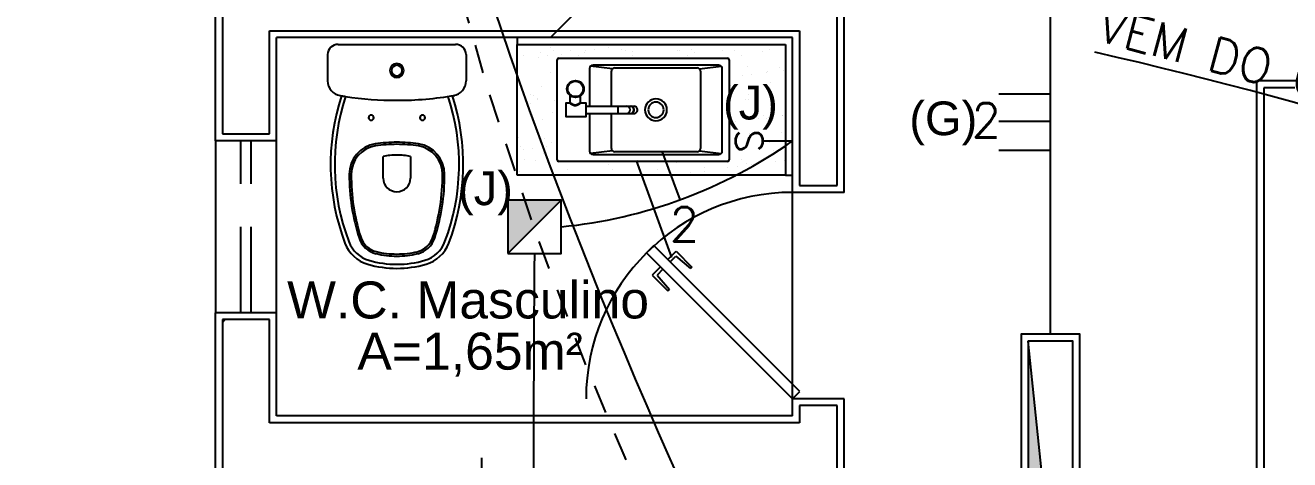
# Model space of a CAD drawing. Header units: millimetres. Extents: x 3082 to 3316, y 298 to 342.
# Drawn here: x 3154.89 to 3160.4, y 317.22 to 319.12 of the extents above; entities that cross this region are included whole.
import ezdxf
from ezdxf.enums import TextEntityAlignment as Align

# ---------------------------------------------------------------- set-up
doc = ezdxf.new("R2010")
doc.units = ezdxf.units.MM
doc.header["$MEASUREMENT"] = 0
for name, pattern in [('CONTINU', [0]), ('HIDDEN', [0.375, 0.25, -0.125]), ('HIDDEN2', [0.1875, 0.125, -0.0625])]:
    doc.linetypes.add(name, pattern=pattern)
for name, color, linetype in [('-HIDRO', 8, 'CONTINUOUS'), ('A-TXT-Y', 8, 'CONTINUOUS'), ('eletroduto parede e teto', 2, 'CONTINU'), ('eletroduto_chao', 2, 'HIDDEN2'), ('FIACAO', 1, 'CONTINUOUS'), ('PENA 03', 3, 'CONTINUOUS'), ('Pontos Elétricos e Luminotécnica', 3, 'CONTINUOUS'), ('Pontos Luminotécnicos', 3, 'CONTINUOUS'), ('TEXTO', 2, 'CONTINUOUS'), ('TXT_0', 7, 'CONTINUOUS')]:
    doc.layers.add(name, color=color, linetype=linetype)
doc.styles.add('ARIAL', font='arial.ttf', dxfattribs={"height": 2})
doc.styles.add('ROMANS', font='romans.shx', dxfattribs={"height": 0.1})

# ---------------------------------------------------------------- blocks, each defined once
blk = doc.blocks.new('LUMINÁRIA.07')
at = {"layer": 'Pontos Luminotécnicos', "ltscale": 0.05}
h = blk.add_hatch(color=9, dxfattribs=at)
h.dxf.hatch_style = 1
h.paths.add_polyline_path([(1.287, 0.15), (0.02, 0.15), (0.02, 0.02)])
at = {"layer": 'Pontos Luminotécnicos'}
blk.add_line((0.02, 0.02), (1.287, 0.15), dxfattribs=at)
for points in [[(0, 0.17), (0, 0), (1.307, 0), (1.307, 0.17)], [(0.02, 0.15), (0.02, 0.02), (1.287, 0.02), (1.287, 0.15)]]:
    blk.add_lwpolyline(points, close=True, dxfattribs=at)
blk = doc.blocks.new('LUMINÁRIA.05')
at = {"layer": 'Pontos Luminotécnicos', "ltscale": 0.05}
h = blk.add_hatch(color=9, dxfattribs=at)
h.dxf.hatch_style = 1
h.paths.add_polyline_path([(0.155, 0.155), (0, 0.155), (0, 0)])
blk.add_line((0, 0), (0.155, 0.155), dxfattribs=at)
blk.add_lwpolyline([(0, 0), (0.155, 0), (0.155, 0.155), (0, 0.155)], close=True, dxfattribs=at)
blk = doc.blocks.new('eletrico')
at = {"layer": '-HIDRO'}
for p, q in [((-1.627, -1.6), (-1.627, -1.05)), ((-1.607, -1.07), (-1.607, -1.58)), ((0.18, -1.73), (0.18, -1.17)), ((0.2, -1.75), (0.2, -1.15)), ((-1.47, -1.58), (-1.47, -1.28)), ((-1.47, -1.28), (0.07, -1.28)), ((0.07, -1.28), (0.07, -1.73)), ((0.05, -1.3), (-1.45, -1.3)), ((-1.45, -1.6), (-1.45, -1.3)), ((-0.75, -1.3), (-0.75, -1.32)), ((-0.75, -1.32), (0.03, -1.32)), ((-0.4147, -1.3206), (-0.4147, -1.3206)), ((0.03, -1.32), (0.03, -1.7)), ((0.05, -1.75), (0.05, -1.3)), ((-1.301, -1.3492), (-1.301, -1.4259)), ((-0.8987, -1.3492), (-0.8987, -1.4259)), ((-0.7312, -1.3518), (-0.7312, -1.3518)), ((-0.6882, -1.3566), (-0.6882, -1.3566)), ((-0.6834, -1.3435), (-0.6834, -1.3435)), ((-0.6618, -1.3531), (-0.6618, -1.3531)), ((-0.6528, -1.3291), (-0.6528, -1.3291)), ((-0.6435, -1.3377), (-0.6435, -1.3377)), ((-0.6205, -1.3477), (-0.6205, -1.3477)), ((-0.5944, -1.3379), (-0.5944, -1.3379)), ((-0.573, -1.3515), (-0.573, -1.3515)), ((-0.5535, -1.3441), (-0.5535, -1.3441)), ((-0.5515, -1.3386), (-0.5515, -1.3386)), ((-0.525, -1.3351), (-0.525, -1.3351)), ((-0.4837, -1.3297), (-0.4837, -1.3297)), ((-0.4466, -1.3336), (-0.4466, -1.3336)), ((-0.4362, -1.3376), (-0.4362, -1.3376)), ((-0.4163, -1.3392), (-0.4163, -1.3392)), ((-0.4148, -1.3512), (-0.4148, -1.3512)), ((-0.2833, -1.3375), (-0.2833, -1.3375)), ((-0.278, -1.3373), (-0.278, -1.3373)), ((-0.2566, -1.351), (-0.2566, -1.351)), ((-0.2433, -1.3354), (-0.2433, -1.3354)), ((-0.2339, -1.3439), (-0.2339, -1.3439)), ((-0.1533, -1.3381), (-0.1533, -1.3381)), ((-0.1198, -1.337), (-0.1198, -1.337)), ((-0.0984, -1.3507), (-0.0984, -1.3507)), ((-0.037, -1.3398), (-0.037, -1.3398)), ((-0.0161, -1.3332), (-0.0161, -1.3332)), ((-0.634, -1.655), (-0.634, -1.365)), ((-0.629, -1.36), (-0.139, -1.36)), ((-0.5398, -1.39), (-0.5398, -1.4997)), ((-0.4734, -1.3909), (-0.5368, -1.3829)), ((-0.164, -1.38), (-0.5298, -1.38)), ((-0.4664, -1.388), (-0.2274, -1.388)), ((-0.2203, -1.3909), (-0.1569, -1.3829)), ((-0.154, -1.63), (-0.154, -1.39)), ((-0.134, -1.365), (-0.134, -1.655)), ((-0.0816, -1.3834), (-0.0816, -1.3834)), ((0.0135, -1.3862), (0.0135, -1.3862)), ((0.0229, -1.3948), (0.0229, -1.3948)), ((-0.6541, -1.401), (-0.6541, -1.401)), ((-0.4764, -1.4997), (-0.4764, -1.398)), ((-0.2174, -1.398), (-0.2174, -1.622)), ((-0.0944, -1.41), (-0.0944, -1.41)), ((-0.068, -1.4065), (-0.068, -1.4065)), ((-0.0267, -1.401), (-0.0267, -1.401)), ((-0.0213, -1.3998), (-0.0213, -1.3998)), ((-0.0129, -1.4311), (-0.0129, -1.4311)), ((1.4, -2.9725), (1.4, -1.426)), ((1.53, -1.426), (1.4, -1.426)), ((-0.7116, -1.4654), (-0.7116, -1.4654)), ((-0.7014, -1.4691), (-0.7014, -1.4691)), ((-0.6802, -1.4414), (-0.6802, -1.4414)), ((-0.5965, -1.4877), (-0.5965, -1.4684)), ((-0.5664, -1.4884), (-0.5664, -1.4691)), ((-0.1298, -1.4393), (-0.1298, -1.4393)), ((-0.0788, -1.4642), (-0.0788, -1.4642)), ((1.51, -1.446), (1.42, -1.446)), ((1.42, -1.446), (1.42, -2.9525)), ((-0.7487, -1.494), (-0.7487, -1.494)), ((-0.7104, -1.4911), (-0.7104, -1.4911)), ((-0.6921, -1.4777), (-0.6921, -1.4777)), ((-0.6902, -1.479), (-0.6902, -1.479)), ((-0.6414, -1.482), (-0.6414, -1.482)), ((-0.0856, -1.4798), (-0.0856, -1.4798)), ((-0.0784, -1.4813), (-0.0784, -1.4813)), ((-0.0574, -1.4779), (-0.0574, -1.4779)), ((-0.677, -1.5393), (-0.677, -1.5393)), ((-0.6479, -1.5182), (-0.6479, -1.5182)), ((-0.5398, -1.5203), (-0.5398, -1.63)), ((-0.4764, -1.622), (-0.4764, -1.5203)), ((-0.0476, -1.5353), (-0.0476, -1.5353)), ((-0.035, -1.5262), (-0.035, -1.5262)), ((-0.0257, -1.5348), (-0.0257, -1.5348)), ((-0.0211, -1.5318), (-0.0211, -1.5318)), ((-0.0097, -1.5289), (-0.0097, -1.5289)), ((0.0197, -1.527), (0.0197, -1.527)), ((0.0202, -1.5264), (0.0202, -1.5264)), ((-1.607, -1.58), (-1.47, -1.58)), ((-0.1166, -1.5444), (-0.1166, -1.5444)), ((-0.0752, -1.5792), (-0.0752, -1.5792)), ((0.0185, -1.5753), (0.0185, -1.5753)), ((-1.45, -1.6), (-1.627, -1.6)), ((-1.627, -1.6), (-1.627, -2.1)), ((-1.45, -2.1), (-1.45, -1.6)), ((-0.7455, -1.5918), (-0.7455, -1.5918)), ((-0.6706, -1.5926), (-0.6706, -1.5926)), ((-0.6636, -1.6164), (-0.6636, -1.6164)), ((-0.6491, -1.6062), (-0.6491, -1.6062)), ((-0.0378, -1.5914), (-0.0378, -1.5914)), ((-0.0163, -1.6051), (-0.0163, -1.6051)), ((-1.1397, -1.7082), (-1.1397, -1.6456)), ((-1.0602, -1.6456), (-1.0602, -1.7082)), ((-0.7406, -1.6177), (-0.7406, -1.6177)), ((-0.7313, -1.6253), (-0.7313, -1.6253)), ((-0.7049, -1.6219), (-0.7049, -1.6219)), ((-0.6738, -1.6372), (-0.6738, -1.6372)), ((-0.4734, -1.6291), (-0.5368, -1.6371)), ((-0.5298, -1.64), (-0.164, -1.64)), ((-0.3469, -1.632), (-0.4664, -1.632)), ((-0.2274, -1.632), (-0.3469, -1.632)), ((-0.2203, -1.6291), (-0.1569, -1.6371)), ((-0.0065, -1.6268), (-0.0065, -1.6268)), ((-0.7423, -1.6897), (-0.7423, -1.6897)), ((-0.7302, -1.6557), (-0.7302, -1.6557)), ((-0.6965, -1.6582), (-0.6965, -1.6582)), ((-0.139, -1.66), (-0.629, -1.66)), ((-0.6051, -1.6848), (-0.6051, -1.6848)), ((-0.4838, -1.6685), (-0.4838, -1.6685)), ((-0.4722, -1.6831), (-0.4722, -1.6831)), ((-0.3422, -1.6837), (-0.3422, -1.6837)), ((-0.2869, -1.6644), (-0.2869, -1.6644)), ((-0.2065, -1.6878), (-0.2065, -1.6878)), ((-0.205, -1.6788), (-0.205, -1.6788)), ((-0.1375, -1.6787), (-0.1375, -1.6787)), ((-0.111, -1.6752), (-0.111, -1.6752)), ((-0.0974, -1.6545), (-0.0974, -1.6545)), ((-0.0836, -1.6662), (-0.0836, -1.6662)), ((-0.0743, -1.6747), (-0.0743, -1.6747)), ((-0.072, -1.6771), (-0.072, -1.6771)), ((-0.0697, -1.6698), (-0.0697, -1.6698)), ((-0.0007, -1.6607), (-0.0007, -1.6607)), ((0.0257, -1.6572), (0.0257, -1.6572)), ((-0.2742, -1.6967), (-0.2742, -1.6967)), ((-0.2478, -1.6932), (-0.2478, -1.6932)), ((0.03, -1.7), (0.05, -1.7)), ((0.2, -1.75), (0.05, -1.75)), ((0.05, -2.35), (0.05, -1.75)), ((0.07, -1.73), (0.18, -1.73)), ((-0.3531, -1.9045), (-0.3743, -1.9257)), ((0.0712, -2.3288), (-0.3531, -1.9045)), ((-0.3743, -1.9257), (0.05, -2.35)), ((-0.3124, -1.9451), (-0.2882, -1.9209)), ((-0.3054, -1.9522), (-0.2886, -1.9354)), ((-0.2886, -1.9354), (-0.2468, -1.9715)), ((-0.2882, -1.9209), (-0.2422, -1.9669)), ((-0.3337, -1.9664), (-0.3579, -1.9906)), ((-0.3266, -1.9734), (-0.3434, -1.9902)), ((-0.2422, -1.9669), (-0.2468, -1.9715)), ((-0.3579, -1.9906), (-0.3119, -2.0366)), ((-0.3434, -1.9902), (-0.3073, -2.032)), ((-0.3119, -2.0366), (-0.3073, -2.032)), ((-1.627, -3.5), (-1.627, -2.1)), ((-1.45, -2.1), (-1.627, -2.1)), ((-1.607, -2.1282), (-1.5988, -2.12)), ((-1.47, -2.12), (-1.607, -2.12)), ((-1.607, -2.12), (-1.607, -3.48)), ((-1.47, -2.42), (-1.47, -2.12)), ((-1.45, -2.4), (-1.45, -2.1)), ((0.05, -2.35), (0.0712, -2.3288)), ((0.2, -2.35), (0.05, -2.35)), ((0.05, -2.4), (0.05, -2.35)), ((0.2, -2.65), (0.2, -2.35)), ((0.18, -2.37), (0.07, -2.37)), ((0.07, -2.37), (0.07, -2.42)), ((0.18, -2.63), (0.18, -2.37)), ((0.07, -2.42), (-1.47, -2.42)), ((0.05, -2.4), (-1.45, -2.4))]:
    blk.add_line(p, q, dxfattribs=at)
at = {"layer": '-HIDRO', "ltscale": 0.001155}
blk.add_line((-1.2708, -1.32), (-0.9292, -1.32), dxfattribs=at)
at = {"layer": '-HIDRO', "linetype": 'Continuous'}
for p, q in [((-0.75, -1.7), (-0.75, -1.32)), ((0.03, -1.7), (-0.75, -1.7))]:
    blk.add_line(p, q, dxfattribs=at)
at = {"layer": '-HIDRO', "linetype": 'HIDDEN'}
for p, q in [((-1.5535, -2.1), (-1.5535, -1.6)), ((-1.5235, -2.1), (-1.5235, -1.6))]:
    blk.add_line(p, q, dxfattribs=at)
at = {"layer": '-HIDRO'}
blk.add_lwpolyline([(-0.5648, -1.49), (-0.5505, -1.49), (-0.5505, -1.53), (-0.6077, -1.53), (-0.6077, -1.49), (-0.5981, -1.49), (-0.597, -1.4908), (-0.596, -1.4915), (-0.5951, -1.4921), (-0.594, -1.4928), (-0.5933, -1.4932), (-0.5925, -1.4937), (-0.5916, -1.4942), (-0.5912, -1.4944), (-0.5907, -1.4947), (-0.5902, -1.4949), (-0.5898, -1.4951), (-0.5893, -1.4954), (-0.5888, -1.4956), (-0.5883, -1.4958), (-0.5877, -1.496), (-0.5872, -1.4962), (-0.5867, -1.4964), (-0.5861, -1.4966), (-0.5855, -1.4967), (-0.585, -1.4969), (-0.5844, -1.497), (-0.5838, -1.4971), (-0.5832, -1.4972), (-0.5826, -1.4972), (-0.582, -1.4972), (-0.5814, -1.4973), (-0.5808, -1.4972), (-0.5802, -1.4972), (-0.5796, -1.4971), (-0.579, -1.497), (-0.5784, -1.4969), (-0.5778, -1.4968), (-0.5772, -1.4967), (-0.5767, -1.4965), (-0.5761, -1.4963), (-0.5756, -1.4961), (-0.5751, -1.4959), (-0.5745, -1.4957), (-0.574, -1.4955), (-0.5735, -1.4953), (-0.5731, -1.4951), (-0.5726, -1.4948), (-0.5721, -1.4946), (-0.5717, -1.4943), (-0.5708, -1.4939), (-0.57, -1.4934), (-0.5692, -1.4929), (-0.5684, -1.4924), (-0.5675, -1.4918), (-0.5669, -1.4914, 0.006646)], format="xyb", close=True, dxfattribs=at)
for points in [[(-0.5981, -1.49, 0.414213), (-0.5965, -1.4884)], [(-0.5664, -1.4884, -0.006968), (-0.5683, -1.4899), (-0.5685, -1.4901), (-0.5694, -1.4908), (-0.57, -1.4913), (-0.5707, -1.4918), (-0.5714, -1.4923), (-0.5722, -1.4928), (-0.5726, -1.4931), (-0.573, -1.4933), (-0.5734, -1.4936), (-0.5739, -1.4939), (-0.5743, -1.4941), (-0.5747, -1.4943), (-0.5752, -1.4946), (-0.5757, -1.4948), (-0.5762, -1.495), (-0.5766, -1.4952), (-0.5771, -1.4954), (-0.5776, -1.4956), (-0.5782, -1.4958), (-0.5787, -1.4959), (-0.579, -1.496), (-0.5792, -1.496), (-0.5795, -1.4961), (-0.5798, -1.4961), (-0.58, -1.4961), (-0.5803, -1.4962), (-0.5806, -1.4962), (-0.5808, -1.4962), (-0.5811, -1.4962), (-0.5814, -1.4962), (-0.5817, -1.4962), (-0.5819, -1.4962), (-0.5822, -1.4962), (-0.5825, -1.4962), (-0.5828, -1.4962), (-0.583, -1.4961), (-0.5833, -1.4961), (-0.5836, -1.496), (-0.5838, -1.496), (-0.5841, -1.4959), (-0.5846, -1.4958), (-0.5852, -1.4956), (-0.5857, -1.4955), (-0.5862, -1.4953), (-0.5867, -1.4951), (-0.5871, -1.4949), (-0.5876, -1.4947), (-0.5881, -1.4944), (-0.5885, -1.4942), (-0.589, -1.4939), (-0.5894, -1.4937), (-0.5898, -1.4934), (-0.5902, -1.4932), (-0.5906, -1.4929), (-0.591, -1.4927), (-0.5918, -1.4921), (-0.5925, -1.4916), (-0.5932, -1.4911), (-0.5938, -1.4906), (-0.5946, -1.49), (-0.5955, -1.4892), (-0.5965, -1.4884), (-0.5965, -1.4877)], [(-0.5664, -1.4884, 0.414213), (-0.5648, -1.49)]]:
    blk.add_lwpolyline(points, format="xyb", dxfattribs=at)
for points in [[(-0.5505, -1.4997), (-0.4574, -1.4997)], [(-0.4574, -1.4997), (-0.4199, -1.4997)], [(-0.4574, -1.4997), (-0.4574, -1.5203)], [(-0.4192, -1.4997), (-0.4095, -1.4997)], [(-0.5505, -1.5203), (-0.4574, -1.5203)], [(-0.4574, -1.5203), (-0.4199, -1.5203)], [(-0.4192, -1.5203), (-0.4095, -1.5203)]]:
    blk.add_lwpolyline(points, dxfattribs=at)
for radius in [0.0246, 0.0233, 0.0223]:
    blk.add_circle((-0.581, -1.4493), radius, dxfattribs=at)
for centre, radius, start, end in [((-1.2715, -1.3495), 0.0295, 88.1732, 179.3223), ((-0.9282, -1.3495), 0.0295, 0.6777, 91.8268), ((-1.0999, -1.3958), 0.0204, 90, 270), ((-1.0999, -1.3958), 0.0154, 90, 270), ((-1.0999, -1.3958), 0.0204, 270, 90), ((-1.0999, -1.3958), 0.0154, 270, 90), ((-0.629, -1.365), 0.005, 90, 180), ((-0.5298, -1.39), 0.01, 90, 180), ((-0.4664, -1.398), 0.01, 90, 180), ((-0.2274, -1.398), 0.01, 360, 90), ((-0.164, -1.39), 0.01, 44.999, 90), ((-0.164, -1.39), 0.01, 360, 44.999), ((-0.139, -1.365), 0.005, 360, 90), ((-1.2575, -1.4255), 0.0435, 180.507, 260.9856), ((-0.9423, -1.4255), 0.0435, 279.0144, 359.493), ((-0.6466, -1.6687), 0.646, 162.0021, 200.7354), ((-1.0998, -0.4938), 0.9885, 260.4176, 260.6181), ((-1.0999, -0.4938), 0.9885, 260.6253, 261.3253), ((-1.0999, -0.4938), 0.9885, 269.9988, 279.7895), ((-1.5529, -1.6687), 0.646, 339.2646, 18.0023), ((-0.6466, -1.6687), 0.634, 161.8318, 200.7353), ((-1.0999, -0.4938), 0.9885, 261.3253, 270.0012), ((-1.5529, -1.6687), 0.634, 339.2646, 18.1722), ((-0.3469, -1.51), 0.032, 0, 180), ((-0.3469, -1.51), 0.0225, 0, 180), ((-1.1745, -1.5328), 0.00745, 90, 270), ((-1.1745, -1.5328), 0.00745, 270, 90), ((-1.0254, -1.5328), 0.00745, 90, 270), ((-1.0254, -1.5328), 0.00745, 270, 90), ((-0.3469, -1.51), 0.032, 180, 0), ((-0.3469, -1.51), 0.0225, 180, 0), ((-1.1489, -1.6975), 0.0894, 99.0131, 179.8479), ((-1.149, -1.6974), 0.0835, 98.8583, 179.6931), ((-1.0997, -2.0077), 0.4035, 90, 99.0131), ((-1.0997, -2.0077), 0.3975, 90, 99.0131), ((-1.0997, -2.0077), 0.4035, 80.9869, 90), ((-1.0997, -2.0077), 0.3975, 80.9869, 90), ((-1.0505, -1.6975), 0.0835, 0.1518, 80.9866), ((-1.0505, -1.6975), 0.0894, 0.1519, 80.9867), ((-1.0999, -1.8403), 0.1988, 90, 101.537), ((-1.0999, -1.8403), 0.1988, 78.463, 90), ((-0.5298, -1.63), 0.01, 180, 270), ((-0.4664, -1.622), 0.01, 180, 270), ((-0.2274, -1.622), 0.01, 270, 360), ((-0.164, -1.63), 0.01, 270, 315.001), ((-0.164, -1.63), 0.01, 315.001, 359.9999), ((-0.629, -1.655), 0.005, 180, 270), ((-0.139, -1.655), 0.005, 270, 360), ((-0.6361, -1.6989), 0.6022, 179.8479, 197.7284), ((-0.6362, -1.7002), 0.5963, 179.693, 197.5735), ((-1.0999, -1.7082), 0.0398, 180, 270), ((-1.0999, -1.7082), 0.0398, 270, 0), ((-1.5633, -1.6989), 0.5963, 342.2716, 0.152), ((-1.5633, -1.6989), 0.6022, 342.2715, 0.1519), ((0.05, -2.35), 0.6, 90, 180), ((-1.1559, -1.8615), 0.1014, 200.7354, 253.5894), ((-1.1559, -1.8615), 0.0894, 200.7357, 253.5898), ((-1.1445, -1.8614), 0.0686, 197.7286, 256.7943), ((-1.145, -1.8613), 0.0626, 197.5737, 256.4774), ((-1.055, -1.8614), 0.0626, 283.2059, 342.2716), ((-1.055, -1.8614), 0.0686, 283.2062, 342.2719), ((-1.0436, -1.8615), 0.0894, 286.4105, 339.2646), ((-1.0436, -1.8615), 0.1014, 286.4105, 339.2646), ((-1.0997, -1.6708), 0.2882, 253.5895, 270), ((-1.0997, -1.6708), 0.2643, 256.7942, 270.0001), ((-1.0997, -1.6708), 0.2584, 256.5998, 269.9998), ((-1.0997, -1.6708), 0.2584, 269.9999, 283.2059), ((-1.0997, -1.6708), 0.2643, 270, 283.2059), ((-1.0997, -1.6708), 0.2882, 270, 286.4105), ((-1.0997, -1.6708), 0.3001, 253.5895, 270), ((-1.0997, -1.6708), 0.3001, 270, 286.4105)]:
    blk.add_arc(centre, radius, start, end, dxfattribs=at)
for centre, major_axis, start_param, end_param in [((-0.4311, -1.51), (0, 0.0103), 3.141593, 6.283185), ((-0.4199, -1.51), (0, 0.0103), 3.141593, 6.283185), ((-0.4192, -1.51), (0, -0.0103), 3.141482, 3.144722), ((-0.4192, -1.51), (0, -0.0103), 2.188103, 3.141482), ((-0.4192, -1.51), (0, -0.0103), 6.283074, 8.471289), ((-0.4192, -1.51), (0, -0.00971), 0.961662, 2.178992), ((-0.4095, -1.51), (0, -0.0103), 2.188103, 3.141482), ((-0.4095, -1.51), (0, -0.0103), 6.283074, 8.471289), ((-0.4192, -1.51), (0, -0.0103), 6.280062, 6.283074)]:
    blk.add_ellipse(centre, major_axis=major_axis, ratio=0.866025, start_param=start_param, end_param=end_param, dxfattribs=at)
blk = doc.blocks.new('f_fr')
at = {"layer": 'FIACAO'}
for points in [[(-0.04, -0.15), (-0.04, 0.15)], [(0.04, 0), (0.04, 0.15)]]:
    blk.add_lwpolyline(points, dxfattribs=at)
blk = doc.blocks.new('f_fn')
at = {"layer": 'FIACAO'}
for points in [[(-0.04, -0.15), (-0.04, 0.15)], [(0.04, -0.15), (0.04, 0.15), (0.14, 0.15)]]:
    blk.add_lwpolyline(points, dxfattribs=at)
blk = doc.blocks.new('f_r')
at = {"layer": 'FIACAO'}
blk.add_lwpolyline([(0, 0), (0, 0.15)], dxfattribs=at)
blk = doc.blocks.new('el')
at = {"layer": 'A-TXT-Y'}
blk.add_line((0, -0.5978), (0, -0.0254), dxfattribs=at)
blk.add_circle((0, 0), 0.0254, dxfattribs=at)

msp = doc.modelspace()

# ---------------------------------------------------------------- linework, layer by layer
at = {"layer": 'eletroduto parede e teto'}
msp.add_line((3159.3585, 317.7701), (3159.3585, 324.5336), dxfattribs=at)
for centre, radius, start, end in [((3155.5332, 316.212), 3.3057, 75.006, 126.1599), ((3178.5973, 326.5234), 22.8728, 198.28519, 218.52707), ((3155.1181, 299.6074), 19.8931, 67.93314, 77.12089), ((3157.0229, 320.3297), 2.1006, 275.5132, 305.1907), ((3284.1923, 317.0763), 127.0882, 179.528309, 180.471691)]:
    msp.add_arc(centre, radius, start, end, dxfattribs=at)
at = {"layer": 'eletroduto_chao'}
msp.add_arc((3171.7406, 323.4266), 15.529, 194.7876, 268.8225, dxfattribs=at)
at = {"layer": 'Pontos Elétricos e Luminotécnica'}
msp.add_line((3158.1026, 318.613), (3158.2335, 318.613), dxfattribs=at)

# ---------------------------------------------------------------- block references
at = {"layer": 'eletroduto parede e teto', "xscale": 1.5, "yscale": 1.5, "zscale": 1.5}
for name, p, rotation in [('el', (3157.8155, 319.7013), 315), ('f_r', (3159.3585, 318.8177), 90), ('f_r', (3159.3585, 318.6983), 89.99999999941109), ('f_fr', (3157.6868, 318.3368), 20.12522292373303), ('f_r', (3159.3585, 318.5719), 89.99999999974702), ('f_fn', (3157.1042, 317.0214), 90.01238104488596)]:
    msp.add_blockref(name, p, dxfattribs=dict(at, rotation=rotation))
at = {"layer": 'PENA 03', "xscale": 1.5, "yscale": 1.5, "zscale": 1.5}
msp.add_blockref('eletrico', (3158.1585, 321.0138), dxfattribs=at)
at = {"layer": 'Pontos Luminotécnicos', "xscale": 1.5, "yscale": 1.5, "zscale": 1.5}
msp.add_blockref('LUMINÁRIA.05', (3156.9922, 318.1226), dxfattribs=at)
at = {"layer": 'Pontos Luminotécnicos', "xscale": 1.5, "yscale": 1.5, "zscale": 1.5, "rotation": 90}
msp.add_blockref('LUMINÁRIA.07', (3159.486, 315.8096), dxfattribs=at)

# ---------------------------------------------------------------- texts
at = {"layer": 'Pontos Elétricos e Luminotécnica', "style": 'ROMANS'}
msp.add_text('S', height=0.1178, rotation=90, dxfattribs=at).set_placement((3158.0437, 318.613), align=Align.MIDDLE)
at = {"layer": 'TEXTO', "color": 4, "style": 'ARIAL'}
for s, p in [('(J)', (3158.0503, 318.7803)), ('(G)', (3158.8909, 318.7117)), ('(J)', (3156.8951, 318.4067))]:
    msp.add_text(s, height=0.147, dxfattribs=at).set_placement(p, align=Align.MIDDLE_CENTER)
at = {"layer": 'TEXTO', "style": 'ARIAL'}
msp.add_text('W.C. Masculino', height=0.161336, dxfattribs=at).set_placement((3156.8193, 317.9197), align=Align.MIDDLE_CENTER)
at = {"layer": 'TEXTO', "color": 251, "style": 'ARIAL'}
msp.add_text('A=1,65m²', height=0.16134, dxfattribs=at).set_placement((3156.8281, 317.6965), align=Align.MIDDLE_CENTER)
at = {"layer": 'TXT_0', "style": 'ROMANS'}
msp.add_text('VEM DO QD', height=0.15, rotation=345.0721, dxfattribs=at).set_placement((3159.5555, 319.0528))
for p in [(3159.0136, 318.6286), (3157.6978, 318.1747)]:
    msp.add_text('2', height=0.15, dxfattribs=at).set_placement(p)

doc.saveas('drawing.dxf')
